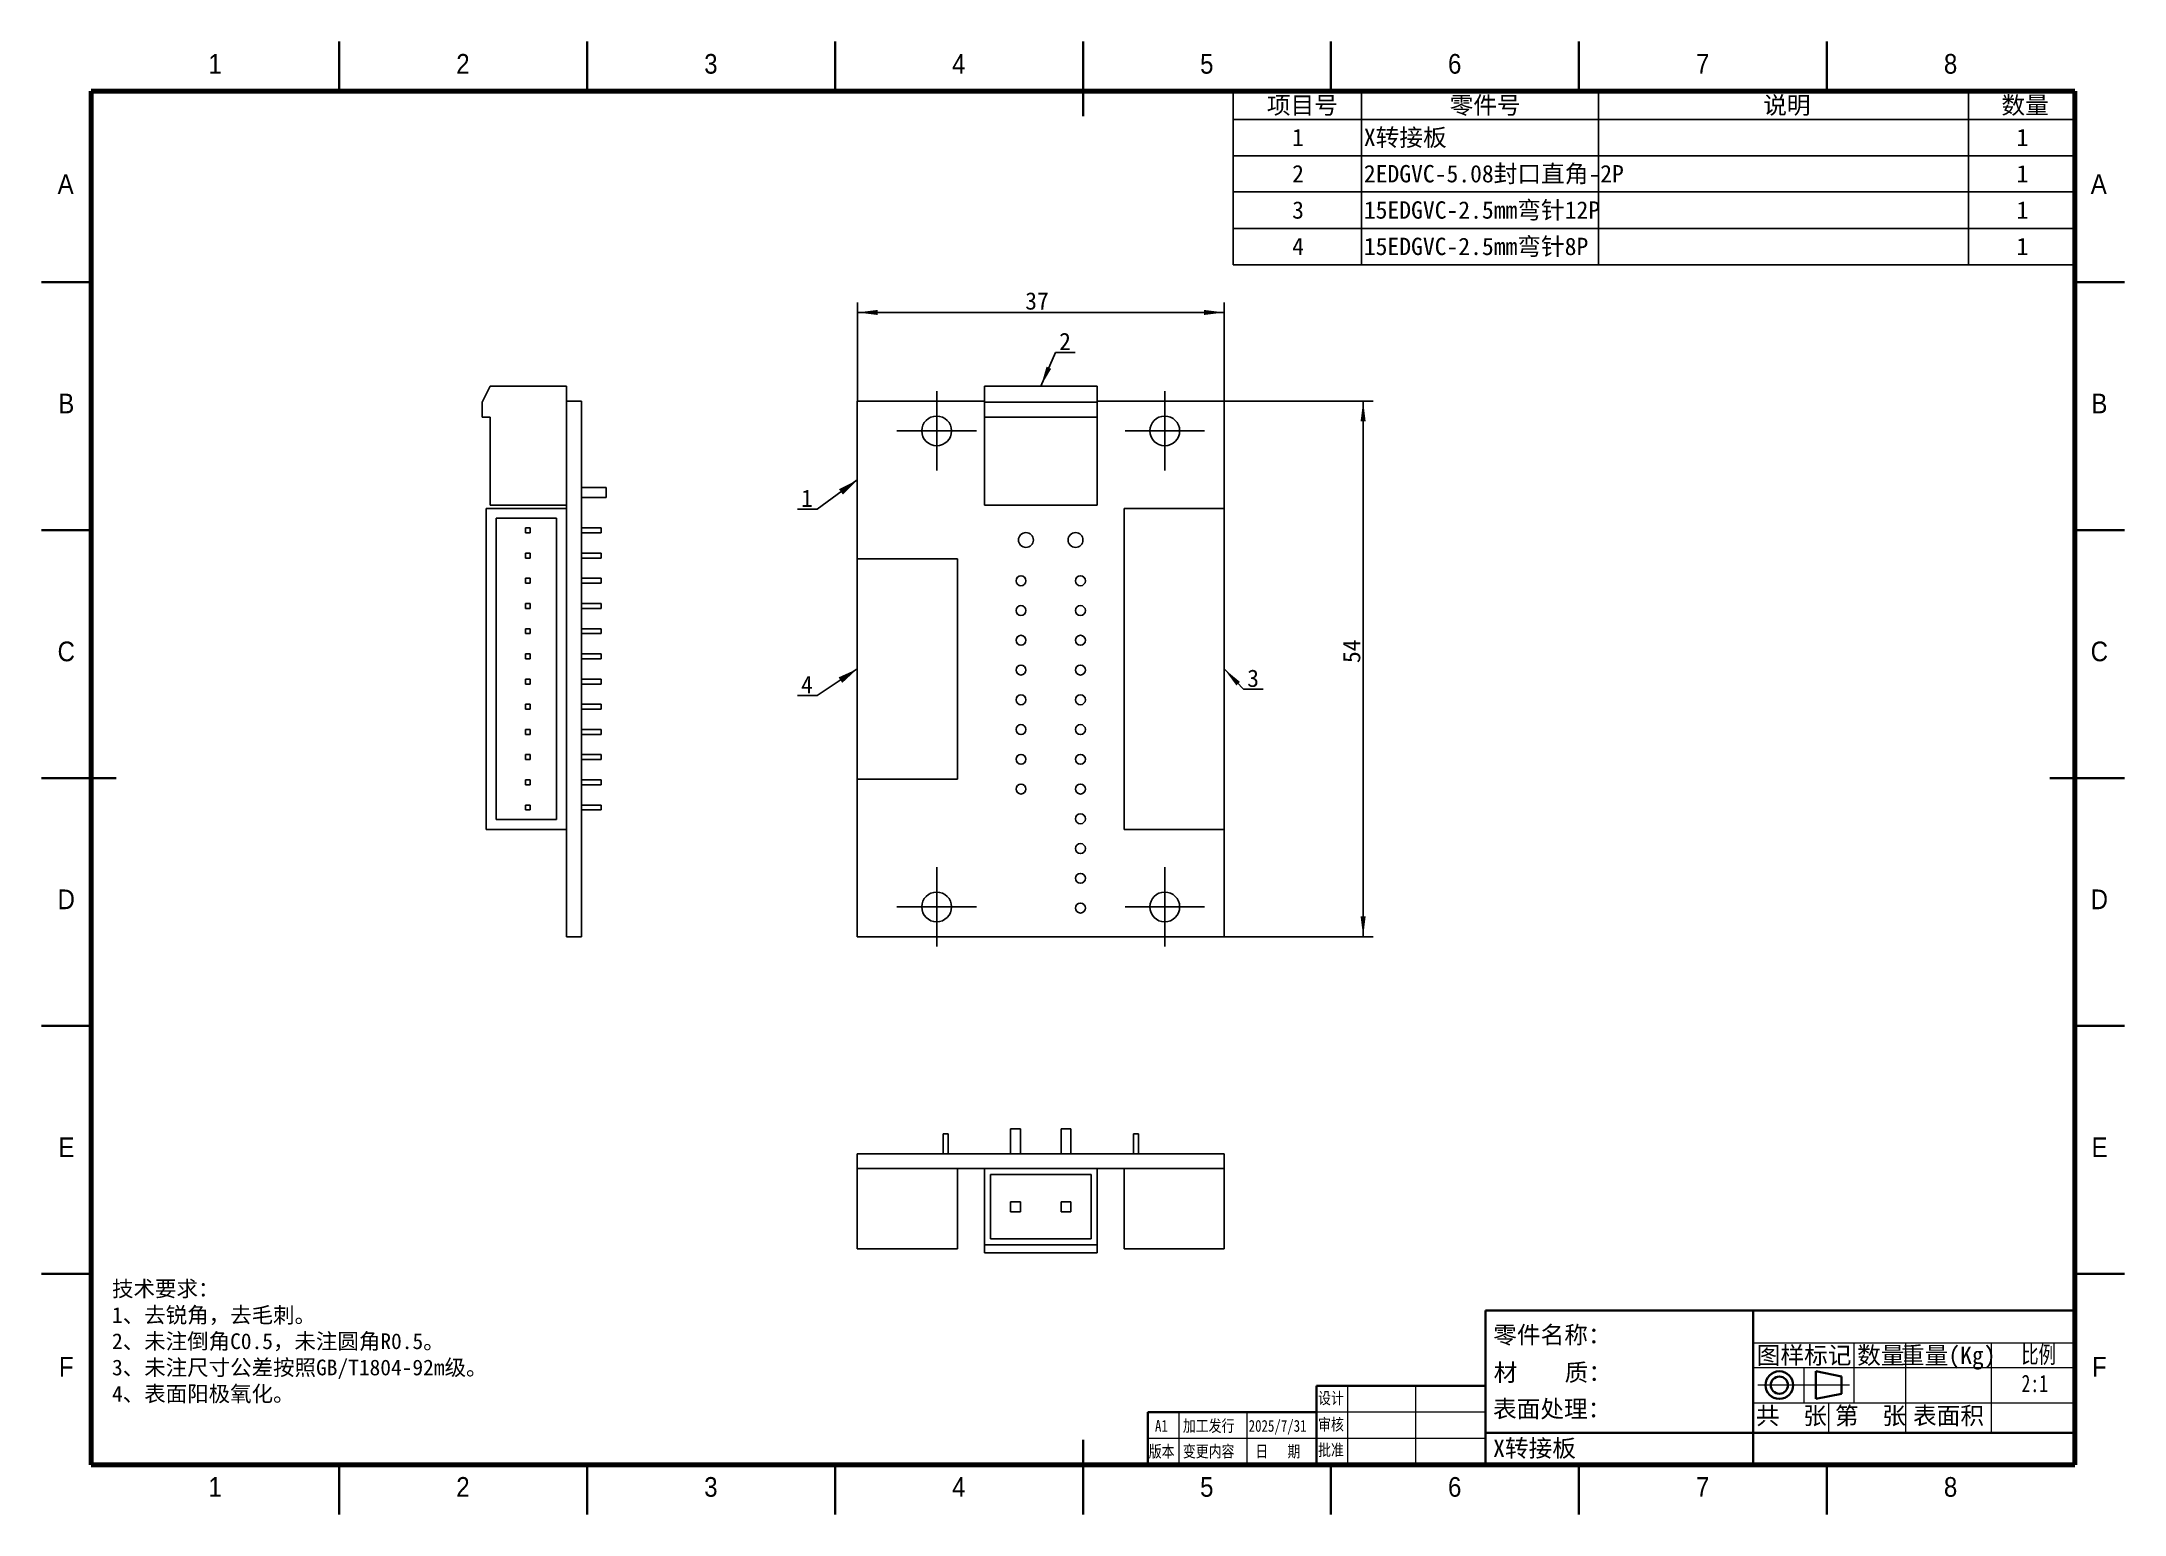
# Model space of a CAD drawing. Header units: millimetres. Extents: x 0 to 210, y 0 to 149.
import ezdxf

# ---------------------------------------------------------------- set-up
doc = ezdxf.new("R2010")
doc.units = ezdxf.units.MM
doc.header["$LTSCALE"] = 0.5
doc.linetypes.add('SLD-实线', pattern=[0])
doc.layers.add('轮廓粗实线', color=7, linetype='Continuous')
doc.styles.add('SLDTEXTSTYLE0', font='SIMFANG.TTF', dxfattribs={"bigfont": 'bigfont'})
doc.styles.add('SLDTEXTSTYLE1', font='SIMSUN.TTC', dxfattribs={"width": 0.8})
doc.styles.add('SLDTEXTSTYLE2', font='SIMSUN.TTC', dxfattribs={"width": 0.8, "bigfont": 'bigfont'})
doc.styles.add('SLDTEXTSTYLE3', font='SIMSUN.TTC', dxfattribs={"bigfont": 'bigfont'})
doc.styles.add('SLDTEXTSTYLE4', font='HYSWLONGFANGSONG.TTF')
doc.styles.add('SLDTEXTSTYLE5', font='HYSWLONGFANGSONG.TTF', dxfattribs={"bigfont": 'bigfont'})
doc.styles.add('SLDTEXTSTYLE6', font='GOTHIC.TTF', dxfattribs={"width": 0.913})
doc.styles.add('SLDTEXTSTYLE7', font='SIMSUN.TTC')
doc.styles.get("Standard").update_dxf_attribs({"font": 'SIMSUN.TTC'})
doc.dimstyles.new('SLDDIMSTYLE0', dxfattribs={"dimtxt": 1.75, "dimasz": 2.04, "dimexe": 0, "dimexo": 0.0625, "dimgap": 0.4375, "dimtad": 2, "dimrnd": 1e-09, "dimzin": 12, "dimdsep": 46, "dimtxsty": 'SLDTEXTSTYLE7', "dimsah": 1, "dimcen": 0.09, "dimadec": 0, "dimazin": 3, "dimtfac": 1, "dimtofl": 0, "dimtmove": 0, "dimatfit": 3, "dimfxl": 1, "dimfrac": 2, "dimtolj": 1, "dimtzin": 12, "dimarcsym": 0})
doc.dimstyles.new('SLDDIMSTYLE1', dxfattribs={"dimtxt": 0.18, "dimasz": 2.04, "dimexe": 0, "dimexo": 0.0625, "dimgap": 0, "dimtad": 0, "dimtih": 1, "dimtoh": 1, "dimdec": 0, "dimrnd": 1e-09, "dimzin": 0, "dimdsep": 46, "dimtxsty": 'Standard', "dimsah": 1, "dimcen": 0.09, "dimadec": 0, "dimazin": 0, "dimtfac": 2.04, "dimtdec": 0, "dimtofl": 0, "dimtmove": 0, "dimatfit": 3, "dimfxl": 1, "dimfrac": 2, "dimtolj": 1, "dimtzin": 0, "dimarcsym": 0})

# ---------------------------------------------------------------- blocks, each defined once
blk = doc.blocks.new('SW_TABLEANNOTATION_0')
at = {"color": 0, "linetype": 'SLD-实线', "lineweight": 25}
for p, q in [((0, 0), (0, -2.84)), ((0, 0), (12.94, 0)), ((12.94, 0), (12.94, -2.84)), ((12.94, 0), (36.84, 0)), ((36.84, 0), (36.84, -2.84)), ((36.84, 0), (74.16, 0)), ((74.16, 0), (74.16, -2.84)), ((74.16, 0), (84.87, 0)), ((84.87, 0), (84.87, -2.84)), ((0, -2.84), (12.94, -2.84)), ((0, -2.84), (0, -6.5)), ((12.94, -2.84), (36.84, -2.84)), ((12.94, -2.84), (12.94, -6.5)), ((36.84, -2.84), (74.16, -2.84)), ((36.84, -2.84), (36.84, -6.5)), ((74.16, -2.84), (84.87, -2.84)), ((74.16, -2.84), (74.16, -6.5)), ((84.87, -2.84), (84.87, -6.5)), ((0, -6.5), (0, -10.16)), ((0, -6.5), (12.94, -6.5)), ((12.94, -6.5), (12.94, -10.16)), ((12.94, -6.5), (36.84, -6.5)), ((36.84, -6.5), (36.84, -10.16)), ((36.84, -6.5), (74.16, -6.5)), ((74.16, -6.5), (74.16, -10.16)), ((74.16, -6.5), (84.87, -6.5)), ((84.87, -6.5), (84.87, -10.16)), ((0, -10.16), (0, -13.83)), ((0, -10.16), (12.94, -10.16)), ((12.94, -10.16), (12.94, -13.83)), ((12.94, -10.16), (36.84, -10.16)), ((36.84, -10.16), (36.84, -13.83)), ((36.84, -10.16), (74.16, -10.16)), ((74.16, -10.16), (74.16, -13.83)), ((74.16, -10.16), (84.87, -10.16)), ((84.87, -10.16), (84.87, -13.83)), ((0, -13.83), (0, -17.49)), ((0, -13.83), (12.94, -13.83)), ((12.94, -13.83), (12.94, -17.49)), ((12.94, -13.83), (36.84, -13.83)), ((36.84, -13.83), (36.84, -17.49)), ((36.84, -13.83), (74.16, -13.83)), ((74.16, -13.83), (74.16, -17.49)), ((74.16, -13.83), (84.87, -13.83)), ((84.87, -13.83), (84.87, -17.49)), ((0, -17.49), (12.94, -17.49)), ((12.94, -17.49), (36.84, -17.49)), ((36.84, -17.49), (74.16, -17.49)), ((74.16, -17.49), (84.87, -17.49))]:
    blk.add_line(p, q, dxfattribs=at)
at = {"color": 0, "linetype": 'SLD-实线', "lineweight": 25, "char_height": 1.75, "attachment_point": 1}
for s, insert, style in [('项目号', (3.41, -0.53), 'SLDTEXTSTYLE3'), ('零件号', (21.84, -0.53), 'SLDTEXTSTYLE3'), ('说明', (53.46, -0.53), 'SLDTEXTSTYLE3'), ('数量', (77.48, -0.53), 'SLDTEXTSTYLE3'), ('1', (5.96, -3.78), 'SLDTEXTSTYLE7'), ('X转接板', (13.19, -3.78), 'SLDTEXTSTYLE3'), ('1', (79, -3.78), 'SLDTEXTSTYLE7'), ('2', (5.96, -7.44), 'SLDTEXTSTYLE7'), ('2EDGVC-5.08封口直角-2P', (13.19, -7.44), 'SLDTEXTSTYLE3'), ('1', (79, -7.44), 'SLDTEXTSTYLE7'), ('3', (5.96, -11.1), 'SLDTEXTSTYLE7'), ('15EDGVC-2.5mm弯针12P', (13.19, -11.1), 'SLDTEXTSTYLE3'), ('1', (79, -11.1), 'SLDTEXTSTYLE7'), ('15EDGVC-2.5mm弯针8P', (13.19, -14.77), 'SLDTEXTSTYLE3'), ('4', (5.96, -14.77), 'SLDTEXTSTYLE7'), ('1', (79, -14.77), 'SLDTEXTSTYLE7')]:
    blk.add_mtext(s, dxfattribs=dict(at, insert=insert, style=style))
blk = doc.blocks.new('_D')
at = {"color": 5, "linetype": 'SLD-实线', "lineweight": 25, "true_color": 0x0000ff}
for p, q in [((82.25, 112.25), (82.25, 122.19)), ((119.25, 112.25), (119.25, 122.19)), ((82.25, 121.19), (119.25, 121.19))]:
    blk.add_line(p, q, dxfattribs=at)
for points in [[(82.25, 121.19), (84.29, 120.94), (84.29, 121.45)], [(119.25, 121.19), (117.21, 121.45), (117.21, 120.94)]]:
    blk.add_solid(points, dxfattribs=at)
at = {"color": 5, "linetype": 'SLD-实线', "lineweight": 25, "true_color": 0x0000ff, "insert": (99.17, 123.23), "char_height": 1.75, "attachment_point": 1, "style": 'SLDTEXTSTYLE7'}
blk.add_mtext('37', dxfattribs=at)
blk = doc.blocks.new('_D_1')
at = {"color": 5, "linetype": 'SLD-实线', "lineweight": 25, "true_color": 0x0000ff}
for p, q in [((119.25, 112.25), (134.25, 112.25)), ((133.25, 112.25), (133.25, 58.25)), ((119.25, 58.25), (134.25, 58.25))]:
    blk.add_line(p, q, dxfattribs=at)
for points in [[(133.25, 112.25), (132.99, 110.21), (133.5, 110.21)], [(133.25, 58.25), (133.5, 60.29), (132.99, 60.29)]]:
    blk.add_solid(points, dxfattribs=at)
at = {"color": 5, "linetype": 'SLD-实线', "lineweight": 25, "true_color": 0x0000ff, "insert": (131.21, 85.84), "char_height": 1.75, "attachment_point": 1, "rotation": 90, "style": 'SLDTEXTSTYLE7'}
blk.add_mtext('54', dxfattribs=at)
blk = doc.blocks.new('SW_NOTE_0')
at = {"color": 0, "linetype": 'SLD-实线', "lineweight": 25}
for p, q in [((0, 0), (1.98, 0)), ((1.98, 0), (0, 0)), ((0, 0), (1.98, 0)), ((1.98, 0), (0, 0)), ((0, 0), (1.98, 0)), ((1.98, 0), (0, 0))]:
    blk.add_line(p, q, dxfattribs=at)
at = {"color": 0, "linetype": 'SLD-实线', "lineweight": 25, "insert": (0.97, 1.99), "char_height": 1.75, "attachment_point": 2, "style": 'SLDTEXTSTYLE7'}
blk.add_mtext('2', dxfattribs=at)
blk = doc.blocks.new('SW_NOTE_0_1')
at = {"color": 0, "linetype": 'SLD-实线', "lineweight": 25}
for p, q in [((0, 0), (1.98, 0)), ((1.98, 0), (0, 0)), ((0, 0), (1.98, 0)), ((1.98, 0), (0, 0)), ((0, 0), (1.98, 0)), ((1.98, 0), (0, 0))]:
    blk.add_line(p, q, dxfattribs=at)
at = {"color": 0, "linetype": 'SLD-实线', "lineweight": 25, "insert": (0.97, 1.99), "char_height": 1.75, "attachment_point": 2, "style": 'SLDTEXTSTYLE7'}
blk.add_mtext('3', dxfattribs=at)
blk = doc.blocks.new('SW_NOTE_0_2')
at = {"color": 0, "linetype": 'SLD-实线', "lineweight": 25}
for p, q in [((-1.98, 0), (0, 0)), ((0, 0), (-1.98, 0)), ((-1.98, 0), (0, 0)), ((0, 0), (-1.98, 0)), ((-1.98, 0), (0, 0)), ((0, 0), (-1.98, 0))]:
    blk.add_line(p, q, dxfattribs=at)
at = {"color": 0, "linetype": 'SLD-实线', "lineweight": 25, "insert": (-1.01, 1.99), "char_height": 1.75, "attachment_point": 2, "style": 'SLDTEXTSTYLE7'}
blk.add_mtext('4', dxfattribs=at)
blk = doc.blocks.new('SW_NOTE_0_3')
at = {"color": 0, "linetype": 'SLD-实线', "lineweight": 25}
for p, q in [((-1.98, 0), (0, 0)), ((0, 0), (-1.98, 0)), ((-1.98, 0), (0, 0)), ((0, 0), (-1.98, 0)), ((-1.98, 0), (0, 0)), ((0, 0), (-1.98, 0))]:
    blk.add_line(p, q, dxfattribs=at)
at = {"color": 0, "linetype": 'SLD-实线', "lineweight": 25, "insert": (-1.01, 1.99), "char_height": 1.75, "attachment_point": 2, "style": 'SLDTEXTSTYLE7'}
blk.add_mtext('1', dxfattribs=at)
blk = doc.blocks.new('SW_CENTERMARKSYMBOL_0')
at = {"color": 0, "linetype": 'SLD-实线', "lineweight": 25}
for p, q in [((0, 2.5), (0, 4)), ((0, 0), (0, 2.5)), ((-2.5, 0), (-4, 0)), ((0, 0), (-2.5, 0)), ((0, 0), (0, -2.5)), ((0, 0), (2.5, 0)), ((2.5, 0), (4, 0)), ((0, -2.5), (0, -4))]:
    blk.add_line(p, q, dxfattribs=at)
blk = doc.blocks.new('SW_CENTERMARKSYMBOL_1')
at = {"color": 0, "linetype": 'SLD-实线', "lineweight": 25}
for p, q in [((0, 2.5), (0, 4)), ((0, 0), (0, 2.5)), ((-2.5, 0), (-4, 0)), ((0, 0), (-2.5, 0)), ((0, 0), (0, -2.5)), ((0, 0), (2.5, 0)), ((2.5, 0), (4, 0)), ((0, -2.5), (0, -4))]:
    blk.add_line(p, q, dxfattribs=at)
blk = doc.blocks.new('SW_CENTERMARKSYMBOL_2')
at = {"color": 0, "linetype": 'SLD-实线', "lineweight": 25}
for p, q in [((0, 2.5), (0, 4)), ((0, 0), (0, 2.5)), ((-2.5, 0), (-4, 0)), ((0, 0), (-2.5, 0)), ((0, 0), (0, -2.5)), ((0, 0), (2.5, 0)), ((2.5, 0), (4, 0)), ((0, -2.5), (0, -4))]:
    blk.add_line(p, q, dxfattribs=at)
blk = doc.blocks.new('SW_CENTERMARKSYMBOL_3')
at = {"color": 0, "linetype": 'SLD-实线', "lineweight": 25}
for p, q in [((0, 2.5), (0, 4)), ((0, 0), (0, 2.5)), ((-2.5, 0), (-4, 0)), ((0, 0), (-2.5, 0)), ((0, 0), (0, -2.5)), ((0, 0), (2.5, 0)), ((2.5, 0), (4, 0)), ((0, -2.5), (0, -4))]:
    blk.add_line(p, q, dxfattribs=at)

msp = doc.modelspace()

# ---------------------------------------------------------------- linework, layer by layer
at = {"color": 7, "linetype": 'SLD-实线', "lineweight": 35}
for p, q in [((30, 143.5), (30, 148.5)), ((55, 143.5), (55, 148.5)), ((80, 143.5), (80, 148.5)), ((105, 143.5), (105, 148.5)), ((105, 148.5), (105, 141)), ((130, 143.5), (130, 148.5)), ((155, 143.5), (155, 148.5)), ((180, 143.5), (180, 148.5)), ((5, 124.25), (0, 124.25)), ((205, 124.25), (210, 124.25)), ((5, 99.25), (0, 99.25)), ((205, 99.25), (210, 99.25)), ((5, 74.25), (0, 74.25)), ((0, 74.25), (7.501, 74.25)), ((210, 74.25), (202.5, 74.25)), ((205, 74.25), (210, 74.25)), ((5, 49.25), (0, 49.25)), ((205, 49.25), (210, 49.25)), ((5, 24.25), (0, 24.25)), ((205, 24.25), (210, 24.25)), ((145.572, 20.548), (145.572, 5.002)), ((145.572, 20.548), (205, 20.548)), ((172.572, 20.548), (172.572, 5)), ((128.559, 12.95), (128.559, 5)), ((128.559, 12.95), (145.572, 12.95)), ((111.545, 10.3), (128.559, 10.3)), ((111.545, 10.3), (111.545, 5)), ((105, 0), (105, 7.501)), ((145.572, 8.218), (205, 8.218)), ((30, 5), (30, 0)), ((55, 5), (55, 0)), ((80, 5), (80, 0)), ((105, 5), (105, 0)), ((130, 5), (130, 0)), ((155, 5), (155, 0)), ((180, 5), (180, 0))]:
    msp.add_line(p, q, dxfattribs=at)
at = {"color": 7, "linetype": 'SLD-实线', "lineweight": 70}
for p, q in [((5, 5), (5, 143.5)), ((5, 143.5), (205, 143.5)), ((205, 143.5), (205, 5)), ((205, 5), (5, 5))]:
    msp.add_line(p, q, dxfattribs=at)
at = {"color": 5, "linetype": 'SLD-实线', "lineweight": 25, "true_color": 0x0000ff}
for p, q in [((102.217, 117.153), (100.745, 113.746)), ((121.179, 83.197), (119.245, 85.246))]:
    msp.add_line(p, q, dxfattribs=at)
at = {"color": 7, "linetype": 'SLD-实线', "lineweight": 18, "true_color": 0xffffff}
for p, q in [((205, 23.049), (205.09, 23.049)), ((131.662, 12.95), (131.662, 5)), ((138.542, 12.95), (138.542, 5)), ((182.301, 13.03), (173.056, 13.03)), ((180.178, 11.247), (180.178, 8.218))]:
    msp.add_line(p, q, dxfattribs=at)
at = {"color": 7, "linetype": 'SLD-实线', "lineweight": 18}
for p, q in [((145.572, 20.548), (205, 20.548)), ((172.5, 17.299), (205, 17.299)), ((182.735, 17.299), (182.735, 11.247)), ((187.94, 17.299), (187.94, 8.218)), ((196.568, 17.299), (196.568, 8.218)), ((172.5, 14.799), (205, 14.799)), ((177.699, 14.799), (177.699, 11.247)), ((172.5, 11.247), (205, 11.247)), ((114.649, 10.3), (114.649, 4.998)), ((121.529, 10.3), (121.529, 4.998)), ((145.572, 10.3), (128.559, 10.3)), ((145.572, 7.65), (111.5, 7.65))]:
    msp.add_line(p, q, dxfattribs=at)
at = {"color": 7, "linetype": 'SLD-实线', "lineweight": 35, "true_color": 0xffffff}
for p, q in [((181.473, 13.896), (178.908, 14.421)), ((178.908, 14.421), (178.908, 11.639)), ((181.473, 12.164), (181.473, 13.896)), ((178.908, 11.639), (181.473, 12.164))]:
    msp.add_line(p, q, dxfattribs=at)
for radius in [1.391, 0.866]:
    msp.add_circle((175.214, 13.03), radius, dxfattribs=at)
for points in [[(100.745, 113.746), (101.788, 115.518), (101.321, 115.72)], [(119.245, 85.246), (120.46, 83.588), (120.83, 83.937)]]:
    msp.add_solid(points)
at = {"layer": '轮廓粗实线'}
for p, q in [((44.423, 112.146), (45.223, 113.746)), ((52.923, 113.746), (45.223, 113.746)), ((52.923, 112.246), (52.923, 113.746)), ((95.065, 112.146), (95.065, 113.746)), ((95.065, 113.746), (106.425, 113.746)), ((106.425, 112.146), (106.425, 113.746)), ((44.423, 112.146), (44.423, 110.646)), ((54.423, 112.246), (52.923, 112.246)), ((52.923, 112.246), (52.923, 58.246)), ((54.423, 112.246), (54.423, 58.246)), ((82.245, 112.246), (95.065, 112.246)), ((82.245, 96.356), (82.245, 112.246)), ((95.065, 112.146), (106.425, 112.146)), ((95.065, 112.146), (95.065, 110.646)), ((106.425, 112.246), (119.245, 112.246)), ((106.425, 112.146), (106.425, 110.646)), ((119.245, 112.246), (119.245, 101.436)), ((45.223, 110.646), (44.423, 110.646)), ((45.223, 101.746), (45.223, 110.646)), ((95.065, 110.646), (106.425, 110.646)), ((95.065, 101.746), (95.065, 110.646)), ((106.425, 101.746), (106.425, 110.646)), ((54.423, 103.546), (56.923, 103.546)), ((56.923, 103.546), (56.923, 102.546)), ((44.823, 69.056), (44.823, 101.436)), ((44.823, 101.436), (52.923, 101.436)), ((45.223, 101.746), (52.923, 101.746)), ((52.923, 101.436), (52.923, 69.056)), ((54.423, 102.546), (56.923, 102.546)), ((95.065, 101.746), (106.425, 101.746)), ((109.145, 69.056), (109.145, 101.436)), ((109.145, 101.436), (119.245, 101.436)), ((119.245, 69.056), (119.245, 101.436)), ((51.923, 100.436), (45.823, 100.436)), ((45.823, 100.436), (45.823, 70.056)), ((48.773, 98.966), (48.773, 99.466)), ((48.773, 99.466), (49.273, 99.466)), ((49.273, 98.966), (48.773, 98.966)), ((49.273, 99.466), (49.273, 98.966)), ((51.923, 70.056), (51.923, 100.436)), ((56.423, 99.466), (54.423, 99.466)), ((56.423, 98.966), (54.423, 98.966)), ((56.423, 99.466), (56.423, 98.966)), ((48.773, 96.426), (48.773, 96.926)), ((48.773, 96.926), (49.273, 96.926)), ((49.273, 96.926), (49.273, 96.426)), ((56.423, 96.926), (54.423, 96.926)), ((56.423, 96.926), (56.423, 96.426)), ((49.273, 96.426), (48.773, 96.426)), ((56.423, 96.426), (54.423, 96.426)), ((92.345, 96.356), (82.245, 96.356)), ((82.245, 96.356), (82.245, 74.136)), ((92.345, 96.356), (92.345, 74.136)), ((48.773, 94.386), (49.273, 94.386)), ((48.773, 93.886), (48.773, 94.386)), ((49.273, 93.886), (48.773, 93.886)), ((49.273, 94.386), (49.273, 93.886)), ((56.423, 94.386), (54.423, 94.386)), ((56.423, 93.886), (54.423, 93.886)), ((56.423, 94.386), (56.423, 93.886)), ((48.773, 91.346), (48.773, 91.846)), ((48.773, 91.846), (49.273, 91.846)), ((49.273, 91.346), (48.773, 91.346)), ((49.273, 91.846), (49.273, 91.346)), ((56.423, 91.846), (54.423, 91.846)), ((56.423, 91.346), (54.423, 91.346)), ((56.423, 91.846), (56.423, 91.346)), ((48.773, 88.806), (48.773, 89.306)), ((48.773, 89.306), (49.273, 89.306)), ((49.273, 88.806), (48.773, 88.806)), ((49.273, 89.306), (49.273, 88.806)), ((56.423, 89.306), (54.423, 89.306)), ((56.423, 88.806), (54.423, 88.806)), ((56.423, 89.306), (56.423, 88.806)), ((48.773, 86.766), (49.273, 86.766)), ((48.773, 86.266), (48.773, 86.766)), ((49.273, 86.266), (48.773, 86.266)), ((49.273, 86.766), (49.273, 86.266)), ((56.423, 86.766), (54.423, 86.766)), ((56.423, 86.266), (54.423, 86.266)), ((56.423, 86.766), (56.423, 86.266)), ((48.773, 84.226), (49.273, 84.226)), ((48.773, 83.726), (48.773, 84.226)), ((49.273, 84.226), (49.273, 83.726)), ((56.423, 84.226), (54.423, 84.226)), ((56.423, 84.226), (56.423, 83.726)), ((49.273, 83.726), (48.773, 83.726)), ((56.423, 83.726), (54.423, 83.726)), ((48.773, 81.686), (49.273, 81.686)), ((48.773, 81.186), (48.773, 81.686)), ((49.273, 81.186), (48.773, 81.186)), ((49.273, 81.686), (49.273, 81.186)), ((56.423, 81.686), (54.423, 81.686)), ((56.423, 81.186), (54.423, 81.186)), ((56.423, 81.686), (56.423, 81.186)), ((48.773, 78.646), (48.773, 79.146)), ((48.773, 79.146), (49.273, 79.146)), ((49.273, 78.646), (48.773, 78.646)), ((49.273, 79.146), (49.273, 78.646)), ((56.423, 79.146), (54.423, 79.146)), ((56.423, 78.646), (54.423, 78.646)), ((56.423, 79.146), (56.423, 78.646)), ((48.773, 76.606), (49.273, 76.606)), ((48.773, 76.106), (48.773, 76.606)), ((49.273, 76.106), (48.773, 76.106)), ((49.273, 76.606), (49.273, 76.106)), ((56.423, 76.606), (54.423, 76.606)), ((56.423, 76.106), (54.423, 76.106)), ((56.423, 76.606), (56.423, 76.106)), ((48.773, 73.566), (48.773, 74.066)), ((48.773, 74.066), (49.273, 74.066)), ((49.273, 73.566), (48.773, 73.566)), ((49.273, 74.066), (49.273, 73.566)), ((56.423, 74.066), (54.423, 74.066)), ((56.423, 73.566), (54.423, 73.566)), ((56.423, 74.066), (56.423, 73.566)), ((92.345, 74.136), (82.245, 74.136)), ((82.245, 58.246), (82.245, 74.136)), ((48.773, 71.026), (48.773, 71.526)), ((48.773, 71.526), (49.273, 71.526)), ((49.273, 71.526), (49.273, 71.026)), ((56.423, 71.526), (54.423, 71.526)), ((56.423, 71.526), (56.423, 71.026)), ((45.823, 70.056), (51.923, 70.056)), ((49.273, 71.026), (48.773, 71.026)), ((56.423, 71.026), (54.423, 71.026)), ((52.923, 69.056), (44.823, 69.056)), ((109.145, 69.056), (119.245, 69.056)), ((119.245, 69.056), (119.245, 58.246)), ((54.423, 58.246), (52.923, 58.246)), ((119.245, 58.246), (82.245, 58.246)), ((90.895, 38.369), (90.895, 36.369)), ((90.895, 38.369), (91.395, 38.369)), ((91.395, 38.369), (91.395, 36.369)), ((97.705, 36.369), (97.705, 38.869)), ((97.705, 38.869), (98.705, 38.869)), ((98.705, 36.369), (98.705, 38.869)), ((102.785, 38.869), (103.785, 38.869)), ((102.785, 36.369), (102.785, 38.869)), ((103.785, 36.369), (103.785, 38.869)), ((110.095, 38.369), (110.095, 36.369)), ((110.095, 38.369), (110.595, 38.369)), ((110.595, 38.369), (110.595, 36.369)), ((82.245, 36.369), (119.245, 36.369)), ((82.245, 36.369), (82.245, 34.869)), ((119.245, 36.369), (119.245, 34.869)), ((82.245, 34.869), (82.245, 26.769)), ((82.245, 34.869), (95.065, 34.869)), ((92.345, 34.869), (92.345, 26.769)), ((106.425, 34.869), (95.065, 34.869)), ((95.065, 34.869), (95.065, 27.169)), ((105.825, 34.269), (95.665, 34.269)), ((95.665, 34.269), (95.665, 27.769)), ((105.825, 27.769), (105.825, 34.269)), ((106.425, 34.869), (106.425, 27.169)), ((106.425, 34.869), (119.245, 34.869)), ((109.145, 26.769), (109.145, 34.869)), ((119.245, 26.769), (119.245, 34.869)), ((97.705, 31.519), (97.705, 30.519)), ((98.705, 31.519), (97.705, 31.519)), ((98.705, 30.519), (98.705, 31.519)), ((102.785, 31.519), (102.785, 30.519)), ((103.785, 31.519), (102.785, 31.519)), ((103.785, 30.519), (103.785, 31.519)), ((97.705, 30.519), (98.705, 30.519)), ((102.785, 30.519), (103.785, 30.519)), ((95.665, 27.769), (105.825, 27.769)), ((92.345, 26.769), (82.245, 26.769)), ((95.065, 27.169), (106.425, 27.169)), ((95.065, 26.369), (95.065, 27.169)), ((95.065, 26.369), (106.425, 26.369)), ((106.425, 26.369), (106.425, 27.169)), ((109.145, 26.769), (119.245, 26.769))]:
    msp.add_line(p, q, dxfattribs=at)
for centre, radius in [((90.245, 109.246), 1.5), ((113.245, 109.246), 1.5), ((99.245, 98.246), 0.75), ((104.245, 98.246), 0.75), ((98.745, 94.136), 0.5), ((104.745, 94.136), 0.5), ((98.745, 91.136), 0.5), ((104.745, 91.136), 0.5), ((98.745, 88.136), 0.5), ((104.745, 88.136), 0.5), ((98.745, 85.136), 0.5), ((104.745, 85.136), 0.5), ((98.745, 82.136), 0.5), ((104.745, 82.136), 0.5), ((98.745, 79.136), 0.5), ((104.745, 79.136), 0.5), ((98.745, 76.136), 0.5), ((104.745, 76.136), 0.5), ((98.745, 73.136), 0.5), ((104.745, 73.136), 0.5), ((104.745, 70.136), 0.5), ((104.745, 67.136), 0.5), ((104.745, 64.136), 0.5), ((90.245, 61.246), 1.5), ((104.745, 61.136), 0.5), ((113.245, 61.246), 1.5)]:
    msp.add_circle(centre, radius, dxfattribs=at)

# ---------------------------------------------------------------- block references
at = {"color": 5, "linetype": 'SLD-实线', "lineweight": 25, "true_color": 0x0000ff}
for name, p in [('SW_TABLEANNOTATION_0', (120.129, 143.5)), ('SW_NOTE_0', (102.217, 117.153)), ('SW_CENTERMARKSYMBOL_0', (90.245, 109.246)), ('SW_CENTERMARKSYMBOL_1', (113.245, 109.246)), ('SW_NOTE_0_3', (78.18, 101.342)), ('SW_NOTE_0_2', (78.18, 82.555)), ('SW_NOTE_0_1', (121.179, 83.197)), ('SW_CENTERMARKSYMBOL_3', (90.245, 61.246)), ('SW_CENTERMARKSYMBOL_2', (113.245, 61.246))]:
    msp.add_blockref(name, p, dxfattribs=at)

# ---------------------------------------------------------------- texts
at = {"color": 7, "linetype": 'Continuous', "lineweight": 0, "char_height": 1.984, "attachment_point": 2, "style": 'SLDTEXTSTYLE6'}
for s, insert in [('1', (17.48, 147.257)), ('2', (42.48, 147.257)), ('3', (67.48, 147.257)), ('4', (92.48, 147.257)), ('5', (117.48, 147.257)), ('6', (142.48, 147.257)), ('7', (167.48, 147.257)), ('8', (192.48, 147.257)), ('A', (2.42, 135.132)), ('A', (207.42, 135.132)), ('B', (2.485, 113.007)), ('B', (207.485, 113.007)), ('C', (2.479, 88.007)), ('C', (207.479, 88.007)), ('D', (2.476, 63.007)), ('D', (207.476, 63.007)), ('E', (2.504, 38.007)), ('E', (207.504, 38.007)), ('F', (2.479, 15.882)), ('F', (207.479, 15.882)), ('1', (17.48, 3.757)), ('2', (42.48, 3.757)), ('3', (67.48, 3.757)), ('4', (92.48, 3.757)), ('5', (117.48, 3.757)), ('6', (142.48, 3.757)), ('7', (167.48, 3.757)), ('8', (192.48, 3.757))]:
    msp.add_mtext(s, dxfattribs=dict(at, insert=insert))
at = {"color": 7, "linetype": 'SLD-实线', "lineweight": 18, "true_color": 0xffffff}
for s, insert, char_height, attachment_point, style in [('技术要求：^J1、去锐角，去毛刺。^J2、未注倒角C0.5，未注圆角R0.5。^J3、未注尺寸公差按照GB/T1804-92m级。^J4、表面阳极氧化。', (7.096, 23.544), 1.5875, 1, 'SLDTEXTSTYLE0'), ('零件名称：', (146.364, 18.974), 1.75, 1, 'SLDTEXTSTYLE3'), ('图样标记', (177.709, 16.914), 1.75, 2, 'SLDTEXTSTYLE3'), ('数量', (185.448, 16.914), 1.75, 2, 'SLDTEXTSTYLE3'), ('重量(Kg)', (192.249, 16.914), 1.75, 2, 'SLDTEXTSTYLE3'), ('比例', (201.355, 16.993), 1.75, 2, 'SLDTEXTSTYLE5'), ('材    质：', (146.414, 15.188), 1.75, 1, 'SLDTEXTSTYLE3'), ('2:1', (200.969, 14.077), 1.75, 2, 'SLDTEXTSTYLE4'), ('设计', (130.003, 12.314), 1.1906, 2, 'SLDTEXTSTYLE2'), ('表面处理：', (146.34, 11.512), 1.75, 1, 'SLDTEXTSTYLE3'), ('共  张', (176.427, 10.827), 1.75, 2, 'SLDTEXTSTYLE3'), ('第  张', (184.396, 10.827), 1.75, 2, 'SLDTEXTSTYLE3'), ('表面积', (192.269, 10.827), 1.75, 2, 'SLDTEXTSTYLE3'), ('A1', (112.903, 9.52), 1.1906, 2, 'SLDTEXTSTYLE1'), ('加工发行', (117.672, 9.52), 1.1906, 2, 'SLDTEXTSTYLE2'), ('2025/7/31', (124.622, 9.52), 1.1906, 2, 'SLDTEXTSTYLE1'), ('审核', (130.003, 9.66), 1.1906, 2, 'SLDTEXTSTYLE2'), ('版本', (112.93, 6.948), 1.1906, 2, 'SLDTEXTSTYLE2'), ('变更内容', (117.672, 6.95), 1.1906, 2, 'SLDTEXTSTYLE2'), ('日   期', (124.645, 6.948), 1.1906, 2, 'SLDTEXTSTYLE2'), ('批准', (130.003, 7.088), 1.1906, 2, 'SLDTEXTSTYLE2'), ('X转接板', (146.353, 7.545), 1.75, 1, 'SLDTEXTSTYLE3')]:
    msp.add_mtext(s, dxfattribs=dict(at, insert=insert, char_height=char_height, attachment_point=attachment_point, style=style))

# ---------------------------------------------------------------- dimensions: what is measured, and where the dimension line sits
at = {"color": 5, "linetype": 'SLD-实线', "lineweight": 25, "true_color": 0x0000ff}
dim = msp.add_linear_dim(base=(119.245, 121.191), p1=(82.245, 112.246), p2=(119.245, 112.246), dimstyle='SLDDIMSTYLE0', dxfattribs=at)
dim.commit()
dim.dimension.update_dxf_attribs({"geometry": '_D', "text_midpoint": (100.192, 121.191), "dimtype": 160})
dim = msp.add_linear_dim(base=(133.245, 58.246), p1=(119.245, 112.246), p2=(119.245, 58.246), angle=90, dimstyle='SLDDIMSTYLE0', dxfattribs=at)
dim.commit()
dim.dimension.update_dxf_attribs({"geometry": '_D_1', "text_midpoint": (133.245, 86.857), "dimtype": 160})

# ---------------------------------------------------------------- leaders
for points in [[(82.245, 104.301), (78.18, 101.342)], [(82.245, 85.246), (78.18, 82.555)]]:
    msp.add_leader(points, dimstyle='SLDDIMSTYLE1', dxfattribs=at)

doc.saveas('drawing.dxf')
